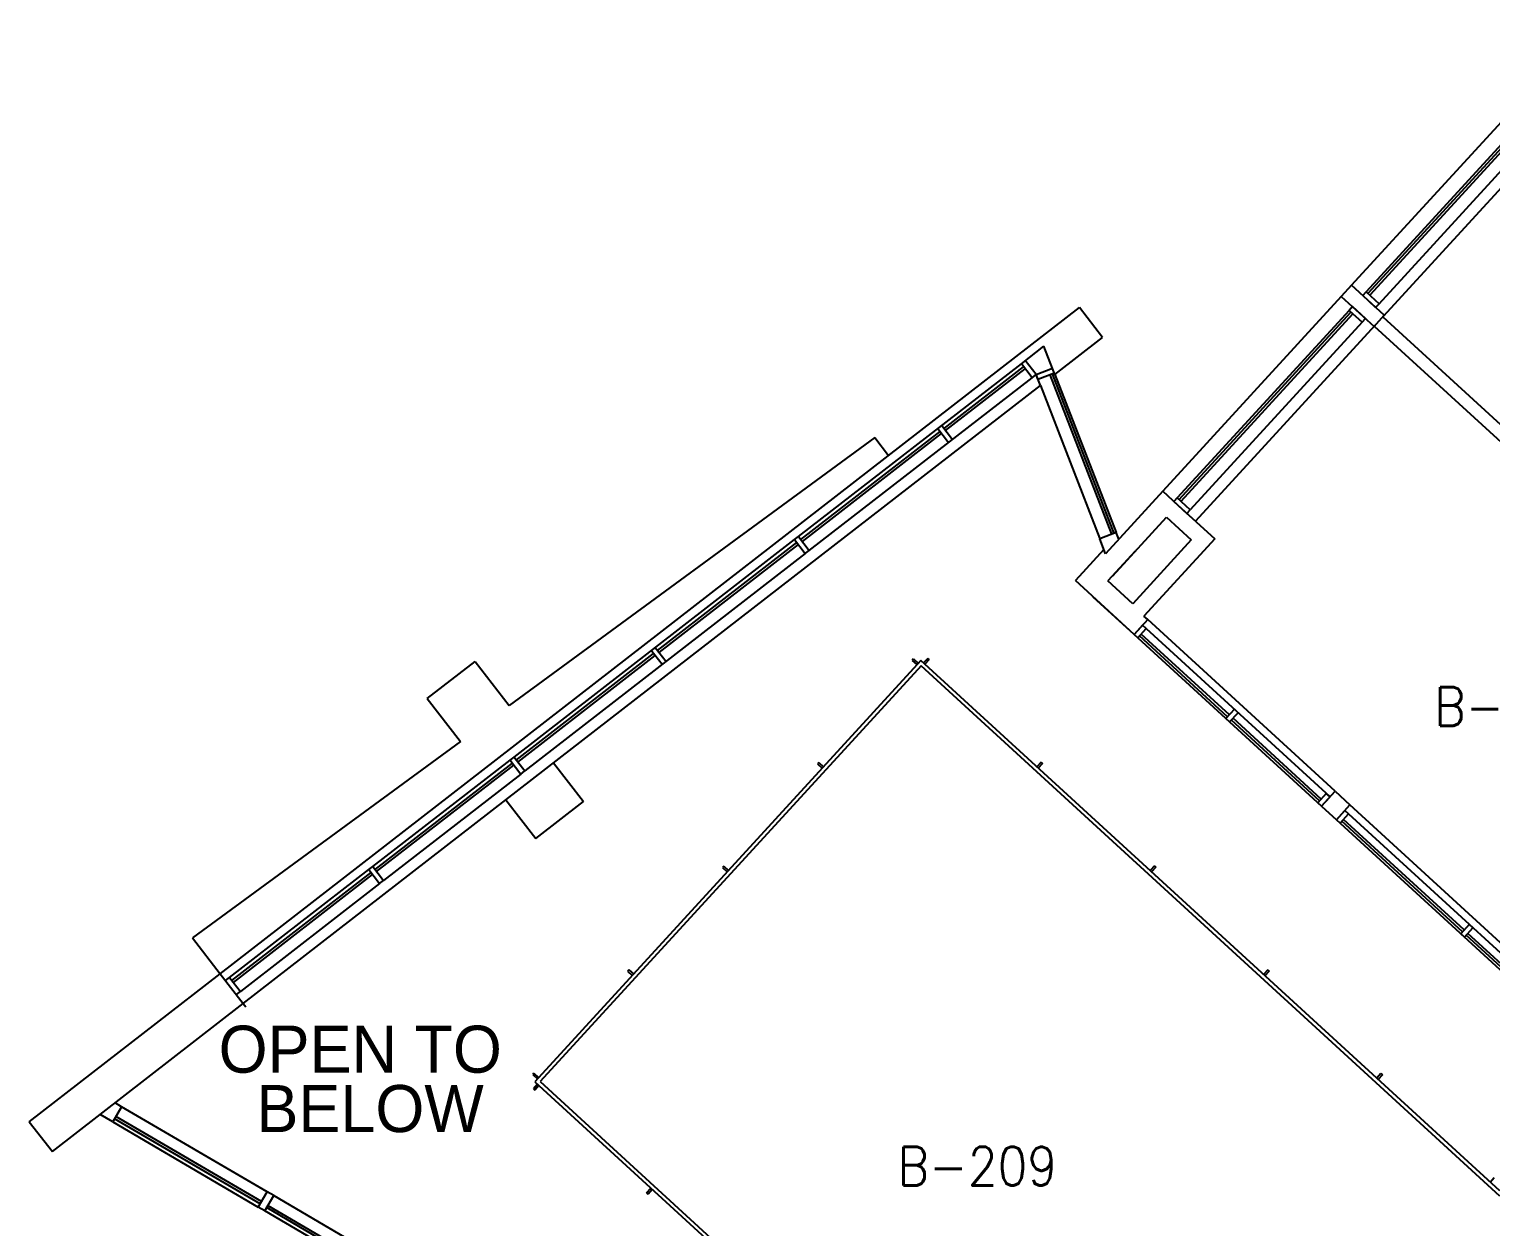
# Model space of a CAD drawing. Header units: inches. Extents: x 0 to 15110, y -1099 to 7181.
# Drawn here: x 1401 to 1981, y 1728 to 2204 of the extents above; entities that cross this region are included whole.
import ezdxf
from ezdxf.enums import TextEntityAlignment as Align

# ---------------------------------------------------------------- set-up
doc = ezdxf.new("R2010")
doc.units = ezdxf.units.IN
doc.header["$LTSCALE"] = 48
doc.header["$MEASUREMENT"] = 0
doc.layers.get('0').update_dxf_attribs({"linetype": 'CONTINUOUS'})
for name, color, linetype in [('A-GLAZ', 1, 'CONTINUOUS'), ('A-GLAZ-DETL', 5, 'CONTINUOUS'), ('A-TEXT', 3, 'CONTINUOUS'), ('A-WALL', 7, 'CONTINUOUS'), ('A-WALL-SILL', 3, 'CONTINUOUS'), ('SP-RMNO', 7, 'CONTINUOUS'), ('SP-ROOM', 7, 'CONTINUOUS')]:
    doc.layers.add(name, color=color, linetype=linetype)
doc.layers.get('0').off()
doc.layers.get('SP-ROOM').off()
doc.styles.add('ARCH', font='arch.shx')
doc.styles.add('ROMANS', font='ROMANS', dxfattribs={"width": 0.78})

# ---------------------------------------------------------------- blocks, each defined once
blk = doc.blocks.new('FMGRM1')
at = {"style": 'ROMANS', "width": 0.9}
for tag, p in [('DATA1', (0, -0.2836)), ('DATA2', (0, -0.443)), ('DATA3', (0, -0.6024)), ('DATA4', (0, -0.7618)), ('DATA5', (0, -0.9213))]:
    blk.add_attdef(tag, text='', height=0.1172, dxfattribs=at).set_placement(p, align=Align.CENTER)
at = {"layer": 'SP-RMNO', "style": 'ROMANS', "width": 0.9}
blk.add_attdef('RMNUMB', text='', height=0.16, dxfattribs=at).set_placement((0, 0), align=Align.MIDDLE)

msp = doc.modelspace()

# ---------------------------------------------------------------- linework, layer by layer
at = {"layer": 'A-GLAZ', "linetype": 'Continuous'}
for p, q in [((1931.88, 2099.4), (2000.12, 2173.86)), ((2000.85, 2173.19), (1932.62, 2098.72)), ((2001.59, 2172.51), (1933.36, 2098.05)), ((1937.04, 2094.67), (2005.28, 2169.13)), ((1925.13, 2092.03), (1856.89, 2017.56)), ((1857.63, 2016.89), (1925.86, 2091.35)), ((1858.37, 2016.21), (1926.6, 2090.67)), ((1930.29, 2087.3), (1862.05, 2012.83)), ((1706.36, 2002.18), (1794.91, 2070.82)), ((1764.19, 2045.11), (1795.83, 2069.64)), ((1764.8, 2044.32), (1796.44, 2068.85)), ((1710.65, 1996.65), (1799.2, 2065.29)), ((1801.5, 2064.65), (1800.78, 2066.51)), ((1806.17, 2066.46), (1830.74, 2003.06)), ((1807.1, 2066.82), (1831.67, 2003.43)), ((1707.28, 2001), (1762.61, 2043.88)), ((1707.9, 2000.2), (1763.22, 2043.09)), ((1593.34, 1914.57), (1704.78, 2000.96)), ((1650.38, 1956.88), (1705.7, 1999.77)), ((1650.99, 1956.09), (1706.31, 1998.98)), ((1709.07, 1995.42), (1597.63, 1909.04)), ((1877.56, 1931.32), (1842.54, 1963.41)), ((1917.55, 1898.74), (1843.09, 1966.97)), ((1876.88, 1930.58), (1841.86, 1962.67)), ((1594.26, 1913.38), (1648.8, 1955.66)), ((1594.88, 1912.59), (1649.41, 1954.87)), ((1913.38, 1897.14), (1878.35, 1929.23)), ((1914.05, 1897.88), (1879.03, 1929.97)), ((1537.23, 1871.07), (1591.76, 1913.34)), ((1538.15, 1869.89), (1592.68, 1912.16)), ((1538.76, 1869.1), (1593.3, 1911.37)), ((1596.05, 1907.81), (1541.52, 1865.54)), ((2023.72, 1801.45), (1923.45, 1893.33)), ((1970.15, 1845.12), (1922.22, 1889.03)), ((1970.82, 1845.86), (1922.9, 1889.77)), ((1480.33, 1826.96), (1535.65, 1869.85)), ((1481.24, 1825.77), (1536.57, 1868.66)), ((1481.86, 1824.98), (1537.18, 1867.87)), ((1539.94, 1864.31), (1484.61, 1821.43)), ((2019.54, 1799.85), (1971.62, 1843.77)), ((2020.22, 1800.59), (1972.3, 1844.5)), ((1493, 1737.94), (1435.17, 1771.76)), ((1492.49, 1737.08), (1434.66, 1770.89)), ((1495.59, 1736.43), (1551.65, 1703.64)), ((1495.08, 1735.56), (1551.15, 1702.78))]:
    msp.add_line(p, q, dxfattribs=at)
at = {"layer": 'A-GLAZ-DETL', "linetype": 'Continuous'}
for p, q in [((1930.53, 2097.92), (1931.88, 2099.4)), ((1935.69, 2093.2), (1930.53, 2097.92)), ((1931.88, 2099.4), (1937.04, 2094.67)), ((1926.48, 2093.5), (1925.13, 2092.03)), ((1925.13, 2092.03), (1930.29, 2087.3)), ((1931.64, 2088.77), (1926.48, 2093.5)), ((1937.04, 2094.67), (1935.69, 2093.2)), ((1930.29, 2087.3), (1931.64, 2088.77)), ((1799.2, 2065.29), (1794.91, 2070.82)), ((1800.78, 2066.51), (1796.49, 2072.05)), ((1800.78, 2066.51), (1807.31, 2069.04)), ((1799.2, 2065.29), (1800.78, 2066.51)), ((1801.5, 2064.65), (1808.03, 2067.18)), ((1761.69, 2045.07), (1765.98, 2039.53)), ((1763.27, 2046.29), (1767.56, 2040.76)), ((1856.89, 2017.56), (1855.54, 2016.09)), ((1855.54, 2016.09), (1860.7, 2011.36)), ((1862.05, 2012.83), (1856.89, 2017.56)), ((1860.7, 2011.36), (1862.05, 2012.83)), ((1832.6, 2003.79), (1826.08, 2001.26)), ((1833.65, 2001.08), (1832.6, 2003.79)), ((1704.78, 2000.96), (1706.36, 2002.18)), ((1704.78, 2000.96), (1709.07, 1995.42)), ((1706.36, 2002.18), (1710.65, 1996.65)), ((1828.38, 1995.32), (1826.08, 2001.26)), ((1709.07, 1995.42), (1710.65, 1996.65)), ((1828.38, 1995.32), (1827.72, 1997.01)), ((1843.09, 1966.97), (1839.71, 1963.28)), ((1839.71, 1963.28), (1841.18, 1961.93)), ((1841.18, 1961.93), (1844.56, 1965.62)), ((1844.56, 1965.62), (1843.09, 1966.97)), ((1649.46, 1958.07), (1653.75, 1952.54)), ((1652.17, 1951.31), (1647.88, 1956.84)), ((1879.58, 1933.53), (1876.2, 1929.84)), ((1876.2, 1929.84), (1877.68, 1928.49)), ((1877.68, 1928.49), (1881.06, 1932.18)), ((1881.06, 1932.18), (1879.58, 1933.53)), ((1591.76, 1913.34), (1593.34, 1914.57)), ((1591.76, 1913.34), (1596.05, 1907.81)), ((1593.34, 1914.57), (1597.63, 1909.04)), ((1596.05, 1907.81), (1597.63, 1909.04)), ((1916.08, 1900.09), (1912.7, 1896.4)), ((1917.55, 1898.74), (1916.08, 1900.09)), ((1912.7, 1896.4), (1914.17, 1895.05)), ((1914.17, 1895.05), (1917.55, 1898.74)), ((1923.45, 1893.33), (1920.07, 1889.65)), ((1924.93, 1891.98), (1923.45, 1893.33)), ((1920.07, 1889.65), (1921.55, 1888.29)), ((1921.55, 1888.29), (1924.93, 1891.98)), ((1535.65, 1869.85), (1537.23, 1871.07)), ((1537.23, 1871.07), (1541.52, 1865.54)), ((1535.65, 1869.85), (1539.94, 1864.31)), ((1539.94, 1864.31), (1541.52, 1865.54)), ((1972.85, 1848.07), (1969.47, 1844.38)), ((1970.94, 1843.03), (1974.32, 1846.72)), ((1974.32, 1846.72), (1972.85, 1848.07)), ((1969.47, 1844.38), (1970.94, 1843.03)), ((1478.74, 1825.73), (1480.33, 1826.96)), ((1480.33, 1826.96), (1484.61, 1821.43)), ((1483.03, 1820.2), (1484.61, 1821.43)), ((1437.44, 1775.64), (1434.85, 1777.16)), ((1433.9, 1769.6), (1428.89, 1772.53)), ((1437.44, 1775.64), (1433.9, 1769.6)), ((1491.73, 1735.78), (1495.27, 1741.83)), ((1494.32, 1734.27), (1497.86, 1740.31)), ((1497.86, 1740.31), (1495.27, 1741.83)), ((1494.32, 1734.27), (1491.73, 1735.78))]:
    msp.add_line(p, q, dxfattribs=at)
at = {"layer": 'A-WALL', "linetype": 'Continuous'}
for p, q in [((1926.11, 2101.98), (1922.05, 2097.55)), ((1922.05, 2097.55), (1935.05, 2085.65)), ((1939.1, 2090.07), (1926.11, 2101.98)), ((1792.77, 2073.59), (1818.03, 2093.17)), ((1827.22, 2081.31), (1818.03, 2093.17)), ((1935.05, 2085.65), (1939.1, 2090.07)), ((1935.16, 2085.77), (2122.34, 1914.26)), ((1938.54, 2089.46), (2019.55, 2015.23)), ((1808.25, 2066.61), (1827.22, 2081.31)), ((1794.91, 2070.82), (1803.91, 2077.8)), ((1808.25, 2066.61), (1803.91, 2077.8)), ((1802.48, 2062.14), (1800.78, 2066.51)), ((1736.64, 2041.47), (1591.43, 1935)), ((1736.64, 2041.47), (1742.16, 2034.35)), ((1851.12, 2020.14), (1828.38, 1995.32)), ((1851.12, 2020.14), (1857.02, 2014.74)), ((1831.22, 1986.59), (1852.54, 2009.85)), ((1852.54, 2009.85), (1862.4, 2000.81)), ((1857.02, 2014.74), (1871.76, 2001.22)), ((1859.23, 2012.71), (1864.11, 2008.23)), ((1862.4, 2000.81), (1839.18, 1975.47)), ((1871.76, 2001.22), (1843.64, 1970.53)), ((1827.72, 1997.01), (1816.39, 1984.65)), ((1840.13, 1996.3), (1829.32, 1984.51)), ((1839.71, 1963.28), (1816.39, 1984.65)), ((1839.18, 1975.47), (1829.32, 1984.51)), ((1839.71, 1963.28), (1823.49, 1978.15)), ((1845.11, 1969.18), (1839.71, 1963.28)), ((1845.11, 1969.18), (1843.64, 1970.53)), ((1914.17, 1895.05), (1839.71, 1963.28)), ((1558.87, 1937.82), (1577.84, 1952.53)), ((1577.84, 1952.53), (1591.43, 1935)), ((1754.96, 1952.95), (1601.6, 1785.59)), ((1752.1, 1953.53), (1751.6, 1952.98)), ((1751.6, 1952.98), (1753.44, 1951.29)), ((1752.1, 1953.53), (1753.95, 1951.84)), ((1984.99, 1742.17), (1754.96, 1952.95)), ((1757.76, 1953.78), (1756.07, 1951.94)), ((1758.31, 1953.27), (1756.62, 1951.43)), ((1758.31, 1953.27), (1757.76, 1953.78)), ((1755.05, 1950.83), (1603.72, 1785.68)), ((1985.08, 1740.05), (1755.05, 1950.83)), ((1558.87, 1937.82), (1572.06, 1920.8)), ((1572.06, 1920.8), (1465.57, 1842.73)), ((1609.08, 1912.22), (1620.95, 1896.91)), ((1714.4, 1912.38), (1713.89, 1911.83)), ((1713.89, 1911.83), (1715.74, 1910.14)), ((1714.4, 1912.38), (1716.24, 1910.69)), ((1802.77, 1912.53), (1801.08, 1910.69)), ((1803.32, 1912.03), (1801.63, 1910.18)), ((1802.77, 1912.53), (1803.32, 1912.03)), ((1914.17, 1895.05), (1919.58, 1900.95)), ((1919.58, 1900.95), (1925.48, 1895.54)), ((1590.12, 1897.52), (1601.99, 1882.2)), ((1601.99, 1882.2), (1620.95, 1896.91)), ((1914.17, 1895.05), (1920.07, 1889.65)), ((1920.07, 1889.65), (1925.48, 1895.54)), ((2020.34, 1797.77), (1920.07, 1889.65)), ((1676.69, 1871.23), (1676.19, 1870.68)), ((1676.19, 1870.68), (1678.03, 1868.99)), ((1676.69, 1871.23), (1678.54, 1869.54)), ((1847.78, 1871.29), (1846.09, 1869.45)), ((1848.33, 1870.78), (1846.64, 1868.94)), ((1847.78, 1871.29), (1848.33, 1870.78)), ((1465.57, 1842.73), (1476.6, 1828.5)), ((1638.99, 1830.08), (1638.48, 1829.53)), ((1638.48, 1829.53), (1640.32, 1827.84)), ((1638.99, 1830.08), (1640.83, 1828.4)), ((1892.79, 1830.04), (1891.1, 1828.2)), ((1893.34, 1829.54), (1891.65, 1827.69)), ((1892.79, 1830.04), (1893.34, 1829.54)), ((1400.73, 1769.68), (1476.6, 1828.5)), ((1476.6, 1828.5), (1485.79, 1816.65)), ((1409.92, 1757.83), (1485.79, 1816.65)), ((1485.79, 1816.65), (1486.79, 1815.36)), ((1601.28, 1788.94), (1600.77, 1788.38)), ((1601.28, 1788.94), (1603.12, 1787.25)), ((1937.8, 1788.8), (1936.11, 1786.96)), ((1937.8, 1788.8), (1938.35, 1788.29)), ((1600.77, 1788.38), (1602.62, 1786.69)), ((1602.71, 1784.57), (1601.02, 1782.73)), ((1603.26, 1784.07), (1601.57, 1782.22)), ((1601.6, 1785.59), (1831.63, 1574.8)), ((1603.72, 1785.68), (1833.75, 1574.9)), ((1938.35, 1788.29), (1936.66, 1786.45)), ((1601.02, 1782.73), (1601.57, 1782.22)), ((1400.73, 1769.68), (1409.92, 1757.83)), ((1646.03, 1741.49), (1647.72, 1743.33)), ((1646.58, 1740.98), (1648.27, 1742.82)), ((1981.12, 1745.71), (1982.81, 1747.56)), ((1646.03, 1741.49), (1646.58, 1740.98))]:
    msp.add_line(p, q, dxfattribs=at)
at = {"layer": 'A-WALL-SILL', "linetype": 'Continuous'}
for p, q in [((1926.11, 2101.98), (2019.34, 2203.72)), ((1938.76, 2089.7), (2010.04, 2167.48)), ((1922.05, 2097.55), (1851.12, 2020.14)), ((1935.39, 2086.02), (1864.11, 2008.23)), ((1580.93, 1909.37), (1792.77, 2073.59)), ((1590.12, 1897.52), (1802.48, 2062.14)), ((1802.48, 2062.14), (1826.08, 2001.26)), ((1808.25, 2066.61), (1832.6, 2003.79)), ((1919.58, 1900.95), (1845.11, 1969.18)), ((1914.17, 1895.05), (1839.71, 1963.28)), ((1476.6, 1828.5), (1580.93, 1909.37)), ((1485.79, 1816.65), (1590.12, 1897.52)), ((2025.75, 1803.66), (1925.48, 1895.54)), ((2020.34, 1797.77), (1920.07, 1889.65)), ((1495.27, 1741.83), (1437.44, 1775.64)), ((1433.9, 1769.6), (1491.73, 1735.78)), ((1497.86, 1740.31), (1553.93, 1707.53)), ((1550.39, 1701.48), (1494.32, 1734.27))]:
    msp.add_line(p, q, dxfattribs=at)

# ---------------------------------------------------------------- block references
at = {"layer": 'SP-ROOM', "linetype": 'Continuous'}
ref = msp.add_blockref('FMGRM1', (1990.63, 1934.69), dxfattribs=dict(at, xscale=96, yscale=96, zscale=96))
ref.add_attrib('RMNUMB', 'B-222', dxfattribs={"layer": 'SP-RMNO', "height": 15.36, "style": 'ROMANS', "width": 0.9}).set_placement((1990.63, 1934.69), align=Align.MIDDLE)
ref = msp.add_blockref('FMGRM1', (1777.46, 1752.04), dxfattribs=dict(at, xscale=96, yscale=96, zscale=96))
ref.add_attrib('RMNUMB', 'B-209', dxfattribs={"layer": 'SP-RMNO', "height": 15.36, "style": 'ROMANS', "width": 0.9}).set_placement((1777.46, 1752.04), align=Align.MIDDLE)

# ---------------------------------------------------------------- texts
at = {"layer": 'A-TEXT', "lineweight": 18, "style": 'ARCH'}
for s, p in [('OPEN TO', (1475.98, 1789.16)), ('BELOW', (1491, 1765.56))]:
    msp.add_text(s, height=18.699, dxfattribs=at).set_placement(p)

doc.saveas('drawing.dxf')
